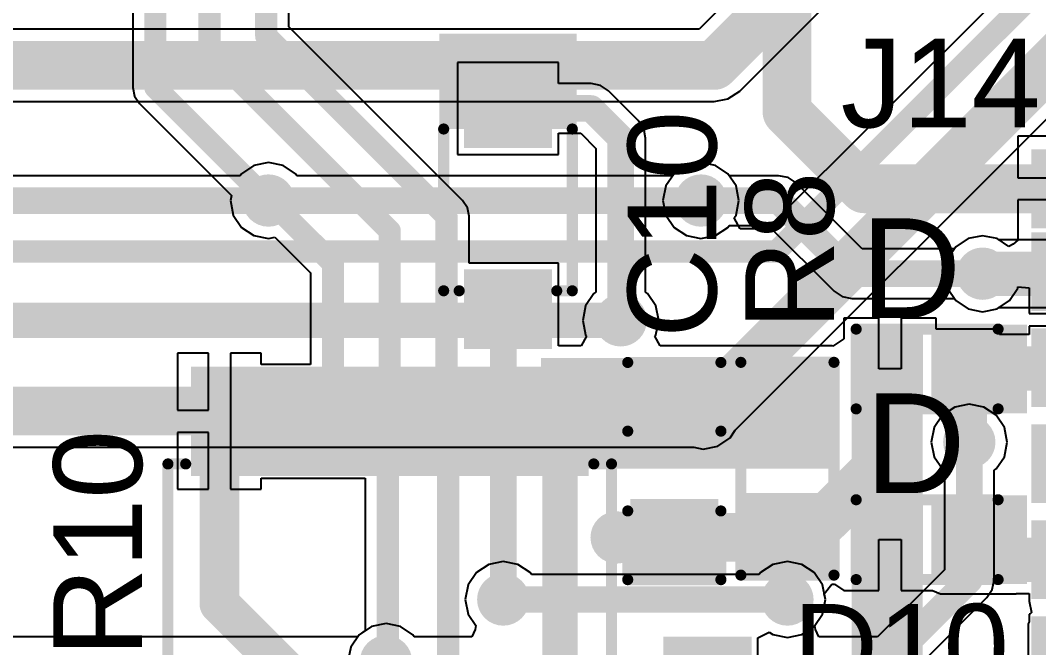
# Model space of a CAD drawing. Header units: millimetres. Extents: x -0.27 to 4.7, y -0.39 to 2.83.
# Drawn here: x 3.5081 to 3.9673, y 0.7133 to 0.9963 of the extents above; entities that cross this region are included whole.
import ezdxf

# ---------------------------------------------------------------- set-up
doc = ezdxf.new("R2010")
doc.units = ezdxf.units.MM
doc.header["$MEASUREMENT"] = 0
for name, color, linetype in [('BottomLayer', 5, 'Continuous'), ('BottomSolder', 6, 'Continuous'), ('TopLayer', 1, 'Continuous'), ('TopOverlay', 2, 'Continuous'), ('TopPaste', 8, 'Continuous'), ('TopSolder', 216, 'Continuous'), ('ViaHoleLayer', 16, 'Continuous')]:
    doc.layers.add(name, color=color, linetype=linetype)
doc.styles.add('Arial', font='', dxfattribs={"height": 0.2})
doc.styles.get('Arial').set_extended_font_data('Arial')

# ---------------------------------------------------------------- blocks, each defined once
blk = doc.blocks.new('14_TSSOP_52')
at = {"layer": 'TopLayer'}
for points in [[(-0.12992, 0.08563), (-0.08858, 0.08563), (-0.08858, 0.06791), (-0.12992, 0.06791)], [(0.08858, 0.08563), (0.12992, 0.08563), (0.12992, 0.06791), (0.08858, 0.06791)], [(-0.12992, 0.06004), (-0.08858, 0.06004), (-0.08858, 0.04232), (-0.12992, 0.04232)], [(0.08858, 0.06004), (0.12992, 0.06004), (0.12992, 0.04232), (0.08858, 0.04232)], [(-0.12992, 0.03445), (-0.08858, 0.03445), (-0.08858, 0.01673), (-0.12992, 0.01673)], [(0.08858, 0.03445), (0.12992, 0.03445), (0.12992, 0.01673), (0.08858, 0.01673)], [(-0.12992, 0.00886), (-0.08858, 0.00886), (-0.08858, -0.00886), (-0.12992, -0.00886)], [(0.08858, 0.00886), (0.12992, 0.00886), (0.12992, -0.00886), (0.08858, -0.00886)], [(-0.12992, -0.01673), (-0.08858, -0.01673), (-0.08858, -0.03445), (-0.12992, -0.03445)], [(0.08858, -0.01673), (0.12992, -0.01673), (0.12992, -0.03445), (0.08858, -0.03445)], [(-0.12992, -0.04232), (-0.08858, -0.04232), (-0.08858, -0.06004), (-0.12992, -0.06004)], [(0.08858, -0.04232), (0.12992, -0.04232), (0.12992, -0.06004), (0.08858, -0.06004)], [(-0.12992, -0.06791), (-0.08858, -0.06791), (-0.08858, -0.08563), (-0.12992, -0.08563)], [(0.08858, -0.06791), (0.12992, -0.06791), (0.12992, -0.08563), (0.08858, -0.08563)]]:
    blk.add_hatch(color=1, dxfattribs=at).paths.add_polyline_path(points)
at = {"layer": 'TopOverlay'}
blk.add_hatch(color=2, dxfattribs=at).paths.add_polyline_path([(-0.08402, 0.068), (-0.07302, 0.068), (-0.07302, 0.086), (-0.08402, 0.086)])
at = {"layer": 'TopPaste'}
for points in [[(-0.12992, 0.08563), (-0.08858, 0.08563), (-0.08858, 0.06791), (-0.12992, 0.06791)], [(0.08858, 0.08563), (0.12992, 0.08563), (0.12992, 0.06791), (0.08858, 0.06791)], [(-0.12992, 0.06004), (-0.08858, 0.06004), (-0.08858, 0.04232), (-0.12992, 0.04232)], [(0.08858, 0.06004), (0.12992, 0.06004), (0.12992, 0.04232), (0.08858, 0.04232)], [(-0.12992, 0.03445), (-0.08858, 0.03445), (-0.08858, 0.01673), (-0.12992, 0.01673)], [(0.08858, 0.03445), (0.12992, 0.03445), (0.12992, 0.01673), (0.08858, 0.01673)], [(-0.12992, 0.00886), (-0.08858, 0.00886), (-0.08858, -0.00886), (-0.12992, -0.00886)], [(0.08858, 0.00886), (0.12992, 0.00886), (0.12992, -0.00886), (0.08858, -0.00886)], [(-0.12992, -0.01673), (-0.08858, -0.01673), (-0.08858, -0.03445), (-0.12992, -0.03445)], [(0.08858, -0.01673), (0.12992, -0.01673), (0.12992, -0.03445), (0.08858, -0.03445)], [(-0.12992, -0.04232), (-0.08858, -0.04232), (-0.08858, -0.06004), (-0.12992, -0.06004)], [(0.08858, -0.04232), (0.12992, -0.04232), (0.12992, -0.06004), (0.08858, -0.06004)], [(-0.12992, -0.06791), (-0.08858, -0.06791), (-0.08858, -0.08563), (-0.12992, -0.08563)], [(0.08858, -0.06791), (0.12992, -0.06791), (0.12992, -0.08563), (0.08858, -0.08563)]]:
    blk.add_hatch(color=8, dxfattribs=at).paths.add_polyline_path(points)
at = {"layer": 'TopSolder'}
for points in [[(-0.13392, 0.08963), (-0.08458, 0.08963), (-0.08458, 0.06391), (-0.13392, 0.06391)], [(0.08458, 0.08963), (0.13392, 0.08963), (0.13392, 0.06391), (0.08458, 0.06391)], [(-0.13392, 0.06404), (-0.08458, 0.06404), (-0.08458, 0.03832), (-0.13392, 0.03832)], [(0.08458, 0.06404), (0.13392, 0.06404), (0.13392, 0.03832), (0.08458, 0.03832)], [(-0.13392, 0.03845), (-0.08458, 0.03845), (-0.08458, 0.01273), (-0.13392, 0.01273)], [(0.08458, 0.03845), (0.13392, 0.03845), (0.13392, 0.01273), (0.08458, 0.01273)], [(-0.13392, 0.01286), (-0.08458, 0.01286), (-0.08458, -0.01286), (-0.13392, -0.01286)], [(0.08458, 0.01286), (0.13392, 0.01286), (0.13392, -0.01286), (0.08458, -0.01286)], [(-0.13392, -0.01273), (-0.08458, -0.01273), (-0.08458, -0.03845), (-0.13392, -0.03845)], [(0.08458, -0.01273), (0.13392, -0.01273), (0.13392, -0.03845), (0.08458, -0.03845)], [(-0.13392, -0.03832), (-0.08458, -0.03832), (-0.08458, -0.06404), (-0.13392, -0.06404)], [(0.08458, -0.03832), (0.13392, -0.03832), (0.13392, -0.06404), (0.08458, -0.06404)], [(-0.13392, -0.06391), (-0.08458, -0.06391), (-0.08458, -0.08963), (-0.13392, -0.08963)], [(0.08458, -0.06391), (0.13392, -0.06391), (0.13392, -0.08963), (0.08458, -0.08963)]]:
    blk.add_hatch(color=216, dxfattribs=at).paths.add_polyline_path(points)
at = {"layer": 'TopOverlay'}
for points, const_width in [([(-0.09, 0.1), (-0.09, 0.092)], 0.005), ([(-0.09, 0.1), (0.09, 0.1)], 0.005), ([(0.09, 0.1), (0.09, 0.092)], 0.005), ([(-0.141, 0.082), (-0.141, 0.072)], 0.00787), ([(-0.141, 0.082), (-0.136, 0.077)], 0.00787), ([(-0.136, 0.077), (-0.141, 0.072)], 0.00787), ([(-0.09, -0.092), (-0.09, -0.1)], 0.005), ([(0.09, -0.092), (0.09, -0.1)], 0.005), ([(-0.09, -0.1), (0.09, -0.1)], 0.005)]:
    blk.add_lwpolyline(points, dxfattribs=dict(at, const_width=const_width))
for points, const_width in [([(-0.09125, 0.1, 1), (-0.08875, 0.1, 1)], 0.0025), ([(-0.09125, 0.1, 1), (-0.08875, 0.1, 1)], 0.0025), ([(0.08875, 0.1, 1), (0.09125, 0.1, 1)], 0.0025), ([(0.08875, 0.1, 1), (0.09125, 0.1, 1)], 0.0025), ([(-0.09125, 0.092, 1), (-0.08875, 0.092, 1)], 0.0025), ([(0.08875, 0.092, 1), (0.09125, 0.092, 1)], 0.0025), ([(-0.14297, 0.082, 1), (-0.13903, 0.082, 1)], 0.00394), ([(-0.14297, 0.082, 1), (-0.13903, 0.082, 1)], 0.00394), ([(-0.13797, 0.077, 1), (-0.13403, 0.077, 1)], 0.00394), ([(-0.13797, 0.077, 1), (-0.13403, 0.077, 1)], 0.00394), ([(-0.14297, 0.072, 1), (-0.13903, 0.072, 1)], 0.00394), ([(-0.14297, 0.072, 1), (-0.13903, 0.072, 1)], 0.00394), ([(-0.09125, -0.092, 1), (-0.08875, -0.092, 1)], 0.0025), ([(0.08875, -0.092, 1), (0.09125, -0.092, 1)], 0.0025), ([(-0.09125, -0.1, 1), (-0.08875, -0.1, 1)], 0.0025), ([(-0.09125, -0.1, 1), (-0.08875, -0.1, 1)], 0.0025), ([(0.08875, -0.1, 1), (0.09125, -0.1, 1)], 0.0025), ([(0.08875, -0.1, 1), (0.09125, -0.1, 1)], 0.0025)]:
    blk.add_lwpolyline(points, format="xyb", close=True, dxfattribs=dict(at, const_width=const_width))
blk = doc.blocks.new('R___0603_94')
at = {"layer": 'TopLayer'}
for points in [[(-0.015, 0.0175), (-0.015, -0.0175), (-0.045, -0.0175), (-0.045, 0.0175)], [(0.045, 0.0175), (0.045, -0.0175), (0.015, -0.0175), (0.015, 0.0175)]]:
    blk.add_hatch(color=1, dxfattribs=at).paths.add_polyline_path(points)
at = {"layer": 'TopPaste'}
for points in [[(-0.015, 0.0175), (-0.015, -0.0175), (-0.045, -0.0175), (-0.045, 0.0175)], [(0.045, 0.0175), (0.045, -0.0175), (0.015, -0.0175), (0.015, 0.0175)]]:
    blk.add_hatch(color=8, dxfattribs=at).paths.add_polyline_path(points)
at = {"layer": 'TopSolder'}
for points in [[(-0.011, 0.0215), (-0.011, -0.0215), (-0.049, -0.0215), (-0.049, 0.0215)], [(0.049, 0.0215), (0.049, -0.0215), (0.011, -0.0215), (0.011, 0.0215)]]:
    blk.add_hatch(color=216, dxfattribs=at).paths.add_polyline_path(points)
at = {"layer": 'TopOverlay', "const_width": 0.005}
for points in [[(-0.048, 0.021), (0.048, 0.021)], [(-0.048, 0.021), (-0.048, -0.021)], [(0.048, 0.021), (0.048, -0.021)], [(-0.048, -0.021), (0.048, -0.021)]]:
    blk.add_lwpolyline(points, dxfattribs=at)
at = {"layer": 'TopOverlay', "const_width": 0.0025}
for points in [[(-0.04925, 0.021, 1), (-0.04675, 0.021, 1)], [(-0.04925, 0.021, 1), (-0.04675, 0.021, 1)], [(0.04675, 0.021, 1), (0.04925, 0.021, 1)], [(0.04675, 0.021, 1), (0.04925, 0.021, 1)], [(-0.04925, -0.021, 1), (-0.04675, -0.021, 1)], [(-0.04925, -0.021, 1), (-0.04675, -0.021, 1)], [(0.04675, -0.021, 1), (0.04925, -0.021, 1)], [(0.04675, -0.021, 1), (0.04925, -0.021, 1)]]:
    blk.add_lwpolyline(points, format="xyb", close=True, dxfattribs=at)
blk = doc.blocks.new('DM3BT_DSF_PEJS_119')
at = {"layer": 'TopSolder'}
for points in [[(-0.00006, 0.26175), (-0.00006, 0.32487), (0.0355, 0.32487), (0.0355, 0.26175)], [(0.04324, 0.26175), (0.04324, 0.32487), (0.0788, 0.32487), (0.0788, 0.26175)], [(0.08655, 0.26175), (0.08655, 0.32487), (0.12211, 0.32487), (0.12211, 0.26175)], [(0.12986, 0.26175), (0.12986, 0.32487), (0.16542, 0.32487), (0.16542, 0.26175)], [(0.17317, 0.26175), (0.17317, 0.32487), (0.20872, 0.32487), (0.20872, 0.26175)], [(0.21057, 0.26962), (0.21057, 0.32487), (0.24613, 0.32487), (0.24613, 0.26962)]]:
    blk.add_hatch(color=216, dxfattribs=at).paths.add_polyline_path(points)
blk = doc.blocks.new('DFN1006_2L__139')
at = {"layer": 'TopLayer'}
for points in [[(-0.02756, 0.01299), (-0.00591, 0.01299), (-0.00591, -0.01299), (-0.02756, -0.01299)], [(0.00591, 0.01299), (0.02756, 0.01299), (0.02756, -0.01299), (0.00591, -0.01299)]]:
    blk.add_hatch(color=1, dxfattribs=at).paths.add_polyline_path(points)
at = {"layer": 'TopOverlay'}
blk.add_hatch(color=2, dxfattribs=at).paths.add_polyline_path([(-0.045, -0.02), (-0.032, -0.02), (-0.032, 0.02), (-0.045, 0.02)])
at = {"layer": 'TopPaste'}
for points in [[(-0.02756, 0.01299), (-0.00591, 0.01299), (-0.00591, -0.01299), (-0.02756, -0.01299)], [(0.00591, 0.01299), (0.02756, 0.01299), (0.02756, -0.01299), (0.00591, -0.01299)]]:
    blk.add_hatch(color=8, dxfattribs=at).paths.add_polyline_path(points)
at = {"layer": 'TopSolder'}
for points in [[(-0.03156, 0.01699), (-0.00191, 0.01699), (-0.00191, -0.01699), (-0.03156, -0.01699)], [(0.00191, 0.01699), (0.03156, 0.01699), (0.03156, -0.01699), (0.00191, -0.01699)]]:
    blk.add_hatch(color=216, dxfattribs=at).paths.add_polyline_path(points)
at = {"layer": 'TopOverlay', "const_width": 0.005}
for points in [[(0.032, 0.018), (-0.032, 0.018)], [(-0.032, 0.018), (-0.032, -0.018)], [(0.032, 0.018), (0.032, -0.018)], [(0.032, -0.018), (-0.032, -0.018)]]:
    blk.add_lwpolyline(points, dxfattribs=at)
at = {"layer": 'TopOverlay', "const_width": 0.0025}
for points in [[(-0.03325, 0.018, 1), (-0.03075, 0.018, 1)], [(-0.03325, 0.018, 1), (-0.03075, 0.018, 1)], [(0.03075, 0.018, 1), (0.03325, 0.018, 1)], [(0.03075, 0.018, 1), (0.03325, 0.018, 1)], [(-0.03325, -0.018, 1), (-0.03075, -0.018, 1)], [(-0.03325, -0.018, 1), (-0.03075, -0.018, 1)], [(0.03075, -0.018, 1), (0.03325, -0.018, 1)], [(0.03075, -0.018, 1), (0.03325, -0.018, 1)]]:
    blk.add_lwpolyline(points, format="xyb", close=True, dxfattribs=at)
blk = doc.blocks.new('DFN1006_2L__140')
at = {"layer": 'TopLayer'}
for points in [[(-0.02756, 0.01299), (-0.00591, 0.01299), (-0.00591, -0.01299), (-0.02756, -0.01299)], [(0.00591, 0.01299), (0.02756, 0.01299), (0.02756, -0.01299), (0.00591, -0.01299)]]:
    blk.add_hatch(color=1, dxfattribs=at).paths.add_polyline_path(points)
at = {"layer": 'TopOverlay'}
blk.add_hatch(color=2, dxfattribs=at).paths.add_polyline_path([(-0.045, -0.02), (-0.032, -0.02), (-0.032, 0.02), (-0.045, 0.02)])
at = {"layer": 'TopPaste'}
for points in [[(-0.02756, 0.01299), (-0.00591, 0.01299), (-0.00591, -0.01299), (-0.02756, -0.01299)], [(0.00591, 0.01299), (0.02756, 0.01299), (0.02756, -0.01299), (0.00591, -0.01299)]]:
    blk.add_hatch(color=8, dxfattribs=at).paths.add_polyline_path(points)
at = {"layer": 'TopSolder'}
for points in [[(-0.03156, 0.01699), (-0.00191, 0.01699), (-0.00191, -0.01699), (-0.03156, -0.01699)], [(0.00191, 0.01699), (0.03156, 0.01699), (0.03156, -0.01699), (0.00191, -0.01699)]]:
    blk.add_hatch(color=216, dxfattribs=at).paths.add_polyline_path(points)
at = {"layer": 'TopOverlay', "const_width": 0.005}
for points in [[(0.032, 0.018), (-0.032, 0.018)], [(-0.032, 0.018), (-0.032, -0.018)], [(0.032, 0.018), (0.032, -0.018)], [(0.032, -0.018), (-0.032, -0.018)]]:
    blk.add_lwpolyline(points, dxfattribs=at)
at = {"layer": 'TopOverlay', "const_width": 0.0025}
for points in [[(-0.03325, 0.018, 1), (-0.03075, 0.018, 1)], [(-0.03325, 0.018, 1), (-0.03075, 0.018, 1)], [(0.03075, 0.018, 1), (0.03325, 0.018, 1)], [(0.03075, 0.018, 1), (0.03325, 0.018, 1)], [(-0.03325, -0.018, 1), (-0.03075, -0.018, 1)], [(-0.03325, -0.018, 1), (-0.03075, -0.018, 1)], [(0.03075, -0.018, 1), (0.03325, -0.018, 1)], [(0.03075, -0.018, 1), (0.03325, -0.018, 1)]]:
    blk.add_lwpolyline(points, format="xyb", close=True, dxfattribs=at)
blk = doc.blocks.new('SOD_323_157')
at = {"layer": 'TopLayer'}
for points in [[(-0.02953, -0.01772), (-0.06102, -0.01772), (-0.06102, 0.01772), (-0.02953, 0.01772)], [(0.06102, -0.01772), (0.02953, -0.01772), (0.02953, 0.01772), (0.06102, 0.01772)]]:
    blk.add_hatch(color=1, dxfattribs=at).paths.add_polyline_path(points)
at = {"layer": 'TopOverlay'}
for points in [[(-0.079, 0.019), (-0.036, 0.019), (-0.036, 0.031), (-0.079, 0.031)], [(-0.079, -0.02), (-0.062, -0.02), (-0.062, 0.02), (-0.079, 0.02)], [(-0.079, -0.031), (-0.036, -0.031), (-0.036, -0.019), (-0.079, -0.019)]]:
    blk.add_hatch(color=2, dxfattribs=at).paths.add_polyline_path(points)
at = {"layer": 'TopPaste'}
for points in [[(-0.02953, -0.01772), (-0.06102, -0.01772), (-0.06102, 0.01772), (-0.02953, 0.01772)], [(0.06102, -0.01772), (0.02953, -0.01772), (0.02953, 0.01772), (0.06102, 0.01772)]]:
    blk.add_hatch(color=8, dxfattribs=at).paths.add_polyline_path(points)
at = {"layer": 'TopSolder'}
for points in [[(-0.02736, -0.01988), (-0.06319, -0.01988), (-0.06319, 0.01988), (-0.02736, 0.01988)], [(0.06319, -0.01988), (0.02736, -0.01988), (0.02736, 0.01988), (0.06319, 0.01988)]]:
    blk.add_hatch(color=216, dxfattribs=at).paths.add_polyline_path(points)
at = {"layer": 'TopOverlay', "const_width": 0.005}
for points in [[(-0.036, 0.029), (0.037, 0.029)], [(0.037, 0.029), (0.037, 0.022)], [(0.037, -0.022), (0.037, -0.029)], [(-0.036, -0.029), (0.037, -0.029)]]:
    blk.add_lwpolyline(points, dxfattribs=at)
at = {"layer": 'TopOverlay', "const_width": 0.0025}
for points in [[(-0.03725, 0.029, 1), (-0.03475, 0.029, 1)], [(0.03575, 0.029, 1), (0.03825, 0.029, 1)], [(0.03575, 0.029, 1), (0.03825, 0.029, 1)], [(0.03575, 0.022, 1), (0.03825, 0.022, 1)], [(0.03575, -0.022, 1), (0.03825, -0.022, 1)], [(-0.03725, -0.029, 1), (-0.03475, -0.029, 1)], [(0.03575, -0.029, 1), (0.03825, -0.029, 1)], [(0.03575, -0.029, 1), (0.03825, -0.029, 1)]]:
    blk.add_lwpolyline(points, format="xyb", close=True, dxfattribs=at)
blk = doc.blocks.new('SOD_323_159')
at = {"layer": 'TopLayer'}
for points in [[(-0.02953, -0.01772), (-0.06102, -0.01772), (-0.06102, 0.01772), (-0.02953, 0.01772)], [(0.06102, -0.01772), (0.02953, -0.01772), (0.02953, 0.01772), (0.06102, 0.01772)]]:
    blk.add_hatch(color=1, dxfattribs=at).paths.add_polyline_path(points)
at = {"layer": 'TopOverlay'}
for points in [[(-0.079, 0.019), (-0.036, 0.019), (-0.036, 0.031), (-0.079, 0.031)], [(-0.079, -0.02), (-0.062, -0.02), (-0.062, 0.02), (-0.079, 0.02)], [(-0.079, -0.031), (-0.036, -0.031), (-0.036, -0.019), (-0.079, -0.019)]]:
    blk.add_hatch(color=2, dxfattribs=at).paths.add_polyline_path(points)
at = {"layer": 'TopPaste'}
for points in [[(-0.02953, -0.01772), (-0.06102, -0.01772), (-0.06102, 0.01772), (-0.02953, 0.01772)], [(0.06102, -0.01772), (0.02953, -0.01772), (0.02953, 0.01772), (0.06102, 0.01772)]]:
    blk.add_hatch(color=8, dxfattribs=at).paths.add_polyline_path(points)
at = {"layer": 'TopSolder'}
for points in [[(-0.02736, -0.01988), (-0.06319, -0.01988), (-0.06319, 0.01988), (-0.02736, 0.01988)], [(0.06319, -0.01988), (0.02736, -0.01988), (0.02736, 0.01988), (0.06319, 0.01988)]]:
    blk.add_hatch(color=216, dxfattribs=at).paths.add_polyline_path(points)
at = {"layer": 'TopOverlay', "const_width": 0.005}
for points in [[(0.037, 0.029), (-0.036, 0.029)], [(0.037, 0.022), (0.037, 0.029)], [(0.037, -0.029), (0.037, -0.022)], [(0.037, -0.029), (-0.036, -0.029)]]:
    blk.add_lwpolyline(points, dxfattribs=at)
at = {"layer": 'TopOverlay', "const_width": 0.0025}
for points in [[(-0.03725, 0.029, 1), (-0.03475, 0.029, 1)], [(0.03575, 0.029, 1), (0.03825, 0.029, 1)], [(0.03575, 0.029, 1), (0.03825, 0.029, 1)], [(0.03575, 0.022, 1), (0.03825, 0.022, 1)], [(0.03575, -0.022, 1), (0.03825, -0.022, 1)], [(-0.03725, -0.029, 1), (-0.03475, -0.029, 1)], [(0.03575, -0.029, 1), (0.03825, -0.029, 1)], [(0.03575, -0.029, 1), (0.03825, -0.029, 1)]]:
    blk.add_lwpolyline(points, format="xyb", close=True, dxfattribs=at)
blk = doc.blocks.new('C___0603_207')
at = {"layer": 'TopLayer'}
for points in [[(-0.015, 0.0175), (-0.015, -0.0175), (-0.045, -0.0175), (-0.045, 0.0175)], [(0.045, 0.0175), (0.045, -0.0175), (0.015, -0.0175), (0.015, 0.0175)]]:
    blk.add_hatch(color=1, dxfattribs=at).paths.add_polyline_path(points)
at = {"layer": 'TopPaste'}
for points in [[(-0.015, 0.0175), (-0.015, -0.0175), (-0.045, -0.0175), (-0.045, 0.0175)], [(0.045, 0.0175), (0.045, -0.0175), (0.015, -0.0175), (0.015, 0.0175)]]:
    blk.add_hatch(color=8, dxfattribs=at).paths.add_polyline_path(points)
at = {"layer": 'TopSolder'}
for points in [[(-0.01264, 0.01986), (-0.01264, -0.01986), (-0.04736, -0.01986), (-0.04736, 0.01986)], [(0.04736, 0.01986), (0.04736, -0.01986), (0.01264, -0.01986), (0.01264, 0.01986)]]:
    blk.add_hatch(color=216, dxfattribs=at).paths.add_polyline_path(points)
at = {"layer": 'TopOverlay', "const_width": 0.005}
for points in [[(-0.049, 0.021), (-0.018, 0.021)], [(-0.049, 0.021), (-0.049, -0.021)], [(0.018, 0.021), (0.049, 0.021)], [(0.049, 0.021), (0.049, -0.021)], [(-0.049, -0.021), (-0.018, -0.021)], [(0.018, -0.021), (0.049, -0.021)]]:
    blk.add_lwpolyline(points, dxfattribs=at)
at = {"layer": 'TopOverlay', "const_width": 0.0025}
for points in [[(-0.05025, 0.021, 1), (-0.04775, 0.021, 1)], [(-0.05025, 0.021, 1), (-0.04775, 0.021, 1)], [(-0.01925, 0.021, 1), (-0.01675, 0.021, 1)], [(0.01675, 0.021, 1), (0.01925, 0.021, 1)], [(0.04775, 0.021, 1), (0.05025, 0.021, 1)], [(0.04775, 0.021, 1), (0.05025, 0.021, 1)], [(-0.05025, -0.021, 1), (-0.04775, -0.021, 1)], [(-0.05025, -0.021, 1), (-0.04775, -0.021, 1)], [(-0.01925, -0.021, 1), (-0.01675, -0.021, 1)], [(0.01675, -0.021, 1), (0.01925, -0.021, 1)], [(0.04775, -0.021, 1), (0.05025, -0.021, 1)], [(0.04775, -0.021, 1), (0.05025, -0.021, 1)]]:
    blk.add_lwpolyline(points, format="xyb", close=True, dxfattribs=at)

msp = doc.modelspace()

# ---------------------------------------------------------------- hatches: boundary and pattern name
at = {"layer": 'BottomLayer'}
h = msp.add_hatch(color=5, dxfattribs=at)
edge = h.paths.add_edge_path()
edge.add_arc((3.62, 0.915), 0.01181, 0, 360)
h = msp.add_hatch(color=5, dxfattribs=at)
edge = h.paths.add_edge_path()
edge.add_arc((3.815, 0.915), 0.01181, 0, 360)
h = msp.add_hatch(color=5, dxfattribs=at)
edge = h.paths.add_edge_path()
edge.add_arc((3.942, 0.882), 0.01181, 0, 360)
h = msp.add_hatch(color=5, dxfattribs=at)
edge = h.paths.add_edge_path()
edge.add_arc((3.77882, 0.86095), 0.01181, 0, 360)
h = msp.add_hatch(color=5, dxfattribs=at)
edge = h.paths.add_edge_path()
edge.add_arc((3.816, 0.82), 0.01181, 0, 360)
h = msp.add_hatch(color=5, dxfattribs=at)
edge = h.paths.add_edge_path()
edge.add_arc((3.936, 0.806), 0.01181, 0, 360)
h = msp.add_hatch(color=5, dxfattribs=at)
edge = h.paths.add_edge_path()
edge.add_arc((3.898, 0.798), 0.01181, 0, 360)
h = msp.add_hatch(color=5, dxfattribs=at)
edge = h.paths.add_edge_path()
edge.add_arc((3.777, 0.763), 0.01181, 0, 360)
h = msp.add_hatch(color=5, dxfattribs=at)
edge = h.paths.add_edge_path()
edge.add_arc((3.72587, 0.735), 0.01181, 0, 360)
h = msp.add_hatch(color=5, dxfattribs=at)
edge = h.paths.add_edge_path()
edge.add_arc((3.854, 0.735), 0.01181, 0, 360)
h = msp.add_hatch(color=5, dxfattribs=at)
edge = h.paths.add_edge_path()
edge.add_arc((3.673, 0.707), 0.01181, 0, 360)
at = {"layer": 'BottomSolder'}
h = msp.add_hatch(color=6, dxfattribs=at)
edge = h.paths.add_edge_path()
edge.add_arc((3.62, 0.915), 0.00591, 0, 360)
h = msp.add_hatch(color=6, dxfattribs=at)
edge = h.paths.add_edge_path()
edge.add_arc((3.815, 0.915), 0.00591, 0, 360)
h = msp.add_hatch(color=6, dxfattribs=at)
edge = h.paths.add_edge_path()
edge.add_arc((3.942, 0.882), 0.00591, 0, 360)
h = msp.add_hatch(color=6, dxfattribs=at)
edge = h.paths.add_edge_path()
edge.add_arc((3.77882, 0.86095), 0.00591, 0, 360)
h = msp.add_hatch(color=6, dxfattribs=at)
edge = h.paths.add_edge_path()
edge.add_arc((3.816, 0.82), 0.00591, 0, 360)
h = msp.add_hatch(color=6, dxfattribs=at)
edge = h.paths.add_edge_path()
edge.add_arc((3.936, 0.806), 0.00591, 0, 360)
h = msp.add_hatch(color=6, dxfattribs=at)
edge = h.paths.add_edge_path()
edge.add_arc((3.898, 0.798), 0.00591, 0, 360)
h = msp.add_hatch(color=6, dxfattribs=at)
edge = h.paths.add_edge_path()
edge.add_arc((3.777, 0.763), 0.00591, 0, 360)
h = msp.add_hatch(color=6, dxfattribs=at)
edge = h.paths.add_edge_path()
edge.add_arc((3.72587, 0.735), 0.00591, 0, 360)
h = msp.add_hatch(color=6, dxfattribs=at)
edge = h.paths.add_edge_path()
edge.add_arc((3.854, 0.735), 0.00591, 0, 360)
at = {"layer": 'TopLayer'}
h = msp.add_hatch(color=1, dxfattribs=at)
edge = h.paths.add_edge_path()
edge.add_arc((3.62, 0.915), 0.01181, 0, 360)
h = msp.add_hatch(color=1, dxfattribs=at)
edge = h.paths.add_edge_path()
edge.add_arc((3.815, 0.915), 0.01181, 0, 360)
h = msp.add_hatch(color=1, dxfattribs=at)
edge = h.paths.add_edge_path()
edge.add_arc((3.942, 0.882), 0.01181, 0, 360)
h = msp.add_hatch(color=1, dxfattribs=at)
edge = h.paths.add_edge_path()
edge.add_arc((3.77882, 0.86095), 0.01181, 0, 360)
for points in [[(3.883, 0.603), (3.915, 0.603), (3.915, 0.857), (3.883, 0.857)], [(3.74282, 0.794), (3.874, 0.794), (3.874, 0.844), (3.74282, 0.844)], [(3.923, 0.74296), (3.957, 0.74296), (3.957, 0.77696), (3.923, 0.77696)]]:
    msp.add_hatch(color=1, dxfattribs=at).paths.add_polyline_path(points)
h = msp.add_hatch(color=1, dxfattribs=at)
edge = h.paths.add_edge_path()
edge.add_arc((3.816, 0.82), 0.01181, 0, 360)
h = msp.add_hatch(color=1, dxfattribs=at)
edge = h.paths.add_edge_path()
edge.add_arc((3.936, 0.806), 0.01181, 0, 360)
h = msp.add_hatch(color=1, dxfattribs=at)
edge = h.paths.add_edge_path()
edge.add_arc((3.898, 0.798), 0.01181, 0, 360)
h = msp.add_hatch(color=1, dxfattribs=at)
edge = h.paths.add_edge_path()
edge.add_arc((3.777, 0.763), 0.01181, 0, 360)
h = msp.add_hatch(color=1, dxfattribs=at)
edge = h.paths.add_edge_path()
edge.add_arc((3.72587, 0.735), 0.01181, 0, 360)
h = msp.add_hatch(color=1, dxfattribs=at)
edge = h.paths.add_edge_path()
edge.add_arc((3.854, 0.735), 0.01181, 0, 360)
h = msp.add_hatch(color=1, dxfattribs=at)
edge = h.paths.add_edge_path()
edge.add_arc((3.673, 0.707), 0.01181, 0, 360)
at = {"layer": 'TopSolder'}
h = msp.add_hatch(color=216, dxfattribs=at)
edge = h.paths.add_edge_path()
edge.add_arc((3.62, 0.915), 0.00591, 0, 360)
h = msp.add_hatch(color=216, dxfattribs=at)
edge = h.paths.add_edge_path()
edge.add_arc((3.815, 0.915), 0.00591, 0, 360)
h = msp.add_hatch(color=216, dxfattribs=at)
edge = h.paths.add_edge_path()
edge.add_arc((3.942, 0.882), 0.00591, 0, 360)
h = msp.add_hatch(color=216, dxfattribs=at)
edge = h.paths.add_edge_path()
edge.add_arc((3.77882, 0.86095), 0.00591, 0, 360)
h = msp.add_hatch(color=216, dxfattribs=at)
edge = h.paths.add_edge_path()
edge.add_arc((3.816, 0.82), 0.00591, 0, 360)
h = msp.add_hatch(color=216, dxfattribs=at)
edge = h.paths.add_edge_path()
edge.add_arc((3.936, 0.806), 0.00591, 0, 360)
h = msp.add_hatch(color=216, dxfattribs=at)
edge = h.paths.add_edge_path()
edge.add_arc((3.898, 0.798), 0.00591, 0, 360)
h = msp.add_hatch(color=216, dxfattribs=at)
edge = h.paths.add_edge_path()
edge.add_arc((3.777, 0.763), 0.00591, 0, 360)
h = msp.add_hatch(color=216, dxfattribs=at)
edge = h.paths.add_edge_path()
edge.add_arc((3.72587, 0.735), 0.00591, 0, 360)
h = msp.add_hatch(color=216, dxfattribs=at)
edge = h.paths.add_edge_path()
edge.add_arc((3.854, 0.735), 0.00591, 0, 360)
at = {"layer": 'ViaHoleLayer'}
h = msp.add_hatch(color=16, dxfattribs=at)
edge = h.paths.add_edge_path()
edge.add_arc((3.62, 0.915), 0.00591, 0, 360)
h = msp.add_hatch(color=16, dxfattribs=at)
edge = h.paths.add_edge_path()
edge.add_arc((3.815, 0.915), 0.00591, 0, 360)
h = msp.add_hatch(color=16, dxfattribs=at)
edge = h.paths.add_edge_path()
edge.add_arc((3.942, 0.882), 0.00591, 0, 360)
h = msp.add_hatch(color=16, dxfattribs=at)
edge = h.paths.add_edge_path()
edge.add_arc((3.77882, 0.86095), 0.00591, 0, 360)
h = msp.add_hatch(color=16, dxfattribs=at)
edge = h.paths.add_edge_path()
edge.add_arc((3.816, 0.82), 0.00591, 0, 360)
h = msp.add_hatch(color=16, dxfattribs=at)
edge = h.paths.add_edge_path()
edge.add_arc((3.936, 0.806), 0.00591, 0, 360)
h = msp.add_hatch(color=16, dxfattribs=at)
edge = h.paths.add_edge_path()
edge.add_arc((3.898, 0.798), 0.00591, 0, 360)
h = msp.add_hatch(color=16, dxfattribs=at)
edge = h.paths.add_edge_path()
edge.add_arc((3.777, 0.763), 0.00591, 0, 360)
h = msp.add_hatch(color=16, dxfattribs=at)
edge = h.paths.add_edge_path()
edge.add_arc((3.72587, 0.735), 0.00591, 0, 360)
h = msp.add_hatch(color=16, dxfattribs=at)
edge = h.paths.add_edge_path()
edge.add_arc((3.854, 0.735), 0.00591, 0, 360)

# ---------------------------------------------------------------- linework, layer by layer
at = {"layer": 'BottomLayer'}
for p, q in [((4.26026, 1.31768), (3.84478, 0.9022)), ((3.87753, 1.0556), (3.81419, 0.99226)), ((3.83248, 0.96441), (3.9006, 1.03253)), ((3.81419, 0.99226), (3.48781, 0.99226)), ((3.83047, 0.8114), (4.01271, 0.99364)), ((3.82719, 0.96088), (3.83248, 0.96441)), ((3.48105, 0.95964), (3.82095, 0.95964)), ((3.82095, 0.95964), (3.82719, 0.96088)), ((3.62, 0.93214), (3.61344, 0.93084)), ((3.62656, 0.93084), (3.62, 0.93214)), ((3.815, 0.93214), (3.80844, 0.93084)), ((3.82156, 0.93084), (3.815, 0.93214)), ((3.61344, 0.93084), (3.60788, 0.92712)), ((3.63212, 0.92712), (3.62656, 0.93084)), ((3.80844, 0.93084), (3.80288, 0.92712)), ((3.82712, 0.92712), (3.82156, 0.93084)), ((3.60728, 0.92622), (3.423, 0.92622)), ((3.60788, 0.92712), (3.60728, 0.92622)), ((3.63272, 0.92622), (3.63212, 0.92712)), ((3.80228, 0.92622), (3.63272, 0.92622)), ((3.80288, 0.92712), (3.80228, 0.92622)), ((3.83084, 0.92156), (3.82712, 0.92712)), ((3.83214, 0.915), (3.83084, 0.92156)), ((3.83084, 0.90844), (3.83214, 0.915)), ((3.83, 0.9072), (3.83084, 0.90844)), ((3.83268, 0.9022), (3.83, 0.9072)), ((3.84478, 0.9022), (3.83268, 0.9022)), ((3.93544, 0.89784), (3.92988, 0.89412)), ((3.942, 0.89914), (3.93544, 0.89784)), ((3.94856, 0.89784), (3.942, 0.89914)), ((3.94937, 0.89729), (3.94856, 0.89784)), ((4.043, 0.89729), (3.94937, 0.89729)), ((3.92988, 0.89412), (3.92616, 0.88856)), ((3.92616, 0.88856), (3.92486, 0.882)), ((3.92486, 0.882), (3.92616, 0.87544)), ((3.92616, 0.87544), (3.92988, 0.86988)), ((3.92988, 0.86988), (3.93544, 0.86616)), ((3.93544, 0.86616), (3.942, 0.86486)), ((3.942, 0.86486), (3.94856, 0.86616)), ((3.94856, 0.86616), (3.94937, 0.86671)), ((3.94937, 0.86671), (4.03667, 0.86671)), ((3.936, 0.82314), (3.92944, 0.82184)), ((3.94256, 0.82184), (3.936, 0.82314)), ((3.92388, 0.81812), (3.92016, 0.81256)), ((3.92944, 0.82184), (3.92388, 0.81812)), ((3.94812, 0.81812), (3.94256, 0.82184)), ((3.95184, 0.81256), (3.94812, 0.81812)), ((3.82812, 0.80788), (3.83047, 0.8114)), ((3.92016, 0.81256), (3.91886, 0.806)), ((3.95314, 0.806), (3.95184, 0.81256)), ((3.44216, 0.80369), (3.81184, 0.80369)), ((3.81184, 0.80369), (3.816, 0.80286)), ((3.816, 0.80286), (3.82256, 0.80416)), ((3.82256, 0.80416), (3.82812, 0.80788)), ((3.91886, 0.806), (3.92016, 0.79944)), ((3.95184, 0.79944), (3.95314, 0.806)), ((3.92016, 0.79944), (3.92388, 0.79388)), ((3.94812, 0.79388), (3.95184, 0.79944)), ((3.92388, 0.79388), (3.92478, 0.79328)), ((3.92478, 0.79328), (3.92478, 0.74842)), ((3.94722, 0.79328), (3.94812, 0.79388)), ((3.94722, 0.74377), (3.94722, 0.79328)), ((3.71931, 0.75084), (3.71375, 0.74712)), ((3.72587, 0.75214), (3.71931, 0.75084)), ((3.73242, 0.75084), (3.72587, 0.75214)), ((3.73799, 0.74712), (3.73242, 0.75084)), ((3.84744, 0.75084), (3.84188, 0.74712)), ((3.854, 0.75214), (3.84744, 0.75084)), ((3.86056, 0.75084), (3.854, 0.75214)), ((3.86612, 0.74712), (3.86056, 0.75084)), ((3.92478, 0.74842), (3.89458, 0.71822)), ((3.71375, 0.74712), (3.71003, 0.74156)), ((3.73859, 0.74622), (3.73799, 0.74712)), ((3.84128, 0.74622), (3.73859, 0.74622)), ((3.84188, 0.74712), (3.84128, 0.74622)), ((3.86984, 0.74156), (3.86612, 0.74712)), ((3.71003, 0.74156), (3.70872, 0.735)), ((3.87114, 0.735), (3.86984, 0.74156)), ((3.94393, 0.73584), (3.94636, 0.73948)), ((3.94636, 0.73948), (3.94722, 0.74377)), ((3.94722, 0.74377), (3.94722, 0.74377)), ((3.70872, 0.735), (3.71003, 0.72844)), ((3.86984, 0.72844), (3.87114, 0.735)), ((3.90716, 0.69907), (3.94393, 0.73584)), ((3.94393, 0.73584), (3.94393, 0.73584)), ((3.71003, 0.72844), (3.71352, 0.72322)), ((3.86634, 0.72322), (3.86984, 0.72844)), ((3.66644, 0.72284), (3.66088, 0.71912)), ((3.673, 0.72414), (3.66644, 0.72284)), ((3.67956, 0.72284), (3.673, 0.72414)), ((3.68512, 0.71912), (3.67956, 0.72284)), ((3.71313, 0.72146), (3.71173, 0.71822)), ((3.71352, 0.72322), (3.71313, 0.72146)), ((3.86673, 0.72146), (3.86634, 0.72322)), ((3.86814, 0.71822), (3.86673, 0.72146)), ((3.66028, 0.71822), (3.499, 0.71822)), ((3.66088, 0.71912), (3.66028, 0.71822)), ((3.68572, 0.71822), (3.68512, 0.71912)), ((3.71173, 0.71822), (3.68572, 0.71822)), ((3.89458, 0.71822), (3.86814, 0.71822))]:
    msp.add_line(p, q, dxfattribs=at)
for points, const_width in [([(3.849, 0.892), (4.58382, 1.62682)], 0.01), ([(3.82095, 0.97595), (3.892, 1.047)], 0.022), ([(3.816, 0.82), (4.00595, 1.00995)], 0.022), ([(3.48105, 0.97595), (3.82095, 0.97595)], 0.022), ([(3.423, 0.915), (3.62, 0.915)], 0.012), ([(3.62, 0.915), (3.815, 0.915)], 0.012), ([(3.436, 0.892), (3.849, 0.892)], 0.01), ([(3.942, 0.882), (4.043, 0.882)], 0.02), ([(3.43595, 0.86095), (3.77882, 0.86095)], 0.016), ([(3.438, 0.82), (3.81556, 0.82)], 0.022), ([(3.863, 0.763), (3.898, 0.798)], 0.022), ([(3.936, 0.74377), (3.936, 0.806)], 0.012), ([(3.777, 0.763), (3.863, 0.763)], 0.022), ([(3.89923, 0.707), (3.936, 0.74377)], 0.012), ([(3.72587, 0.735), (3.854, 0.735)], 0.012)]:
    msp.add_lwpolyline(points, dxfattribs=dict(at, const_width=const_width))
for points, const_width in [([(3.81545, 0.97595, 1), (3.82645, 0.97595, 1)], 0.011), ([(3.81545, 0.97595, 1), (3.82645, 0.97595, 1)], 0.011), ([(3.617, 0.915, 1), (3.623, 0.915, 1)], 0.006), ([(3.617, 0.915, 1), (3.623, 0.915, 1)], 0.006), ([(3.812, 0.915, 1), (3.818, 0.915, 1)], 0.006), ([(3.8465, 0.892, 1), (3.8515, 0.892, 1)], 0.005), ([(3.8465, 0.892, 1), (3.8515, 0.892, 1)], 0.005), ([(3.937, 0.882, 1), (3.947, 0.882, 1)], 0.01), ([(3.77482, 0.86095, 1), (3.78282, 0.86095, 1)], 0.008), ([(3.81006, 0.82, 1), (3.82106, 0.82, 1)], 0.011), ([(3.8105, 0.82, 1), (3.8215, 0.82, 1)], 0.011), ([(3.8925, 0.798, 1), (3.9035, 0.798, 1)], 0.011), ([(3.933, 0.806, 1), (3.939, 0.806, 1)], 0.006), ([(3.7715, 0.763, 1), (3.7825, 0.763, 1)], 0.011), ([(3.8575, 0.763, 1), (3.8685, 0.763, 1)], 0.011), ([(3.8575, 0.763, 1), (3.8685, 0.763, 1)], 0.011), ([(3.933, 0.74377, 1), (3.939, 0.74377, 1)], 0.006), ([(3.933, 0.74377, 1), (3.939, 0.74377, 1)], 0.006), ([(3.72287, 0.735, 1), (3.72887, 0.735, 1)], 0.006), ([(3.851, 0.735, 1), (3.857, 0.735, 1)], 0.006)]:
    msp.add_lwpolyline(points, format="xyb", close=True, dxfattribs=dict(at, const_width=const_width))
at = {"layer": 'TopLayer'}
for p, q in [((3.5588, 1.34066), (3.5588, 0.966)), ((3.6292, 0.99337), (3.6292, 1.11682)), ((3.70748, 0.91509), (3.6292, 0.99337)), ((3.75072, 0.9773), (3.70528, 0.9773)), ((3.70528, 0.9773), (3.70528, 0.9358)), ((3.75072, 0.96777), (3.75072, 0.9773)), ((3.5588, 0.966), (3.55958, 0.9621)), ((3.76545, 0.96777), (3.75072, 0.96777)), ((3.76974, 0.96691), (3.76545, 0.96777)), ((3.76545, 0.96777), (3.76545, 0.96777)), ((3.77338, 0.96448), (3.76974, 0.96691)), ((3.78675, 0.95111), (3.77338, 0.96448)), ((3.55958, 0.9621), (3.56179, 0.95879)), ((3.56179, 0.95879), (3.60331, 0.91727)), ((3.78918, 0.94747), (3.78675, 0.95111)), ((3.78675, 0.95111), (3.78675, 0.95111)), ((3.79004, 0.94318), (3.78918, 0.94747)), ((3.75072, 0.9358), (3.75072, 0.94534)), ((3.75072, 0.94534), (3.7608, 0.94534)), ((3.7608, 0.94534), (3.76761, 0.93853)), ((3.79004, 0.87367), (3.79004, 0.94318)), ((3.79004, 0.94318), (3.79004, 0.94318)), ((3.98658, 0.94407), (3.95796, 0.94407)), ((3.95796, 0.94407), (3.95796, 0.92529)), ((3.76761, 0.93853), (3.76761, 0.87367)), ((3.70528, 0.9358), (3.75072, 0.9358)), ((3.815, 0.93214), (3.80844, 0.93084)), ((3.82156, 0.93084), (3.815, 0.93214)), ((3.80844, 0.93084), (3.80288, 0.92712)), ((3.82712, 0.92712), (3.82156, 0.93084)), ((3.80288, 0.92712), (3.79916, 0.92156)), ((3.82772, 0.92622), (3.82712, 0.92712)), ((3.85, 0.92622), (3.82772, 0.92622)), ((3.85429, 0.92536), (3.85, 0.92622)), ((3.85, 0.92622), (3.85, 0.92622)), ((3.85793, 0.92293), (3.85429, 0.92536)), ((3.88765, 0.89322), (3.85793, 0.92293)), ((3.95796, 0.92529), (3.98658, 0.92529)), ((3.79916, 0.92156), (3.79786, 0.915)), ((3.60331, 0.91727), (3.60286, 0.915)), ((3.60286, 0.915), (3.60416, 0.90844)), ((3.70969, 0.91178), (3.70748, 0.91509)), ((3.79786, 0.915), (3.79916, 0.90844)), ((3.99158, 0.91529), (3.95796, 0.91529)), ((3.95796, 0.91529), (3.95796, 0.89711)), ((3.71047, 0.90788), (3.70969, 0.91178)), ((3.60416, 0.90844), (3.60788, 0.90288)), ((3.71047, 0.88675), (3.71047, 0.90788)), ((3.79916, 0.90844), (3.80288, 0.90288)), ((3.60788, 0.90288), (3.61344, 0.89916)), ((3.80288, 0.90288), (3.80844, 0.89916)), ((3.82156, 0.89916), (3.82712, 0.90288)), ((3.82712, 0.90288), (3.82772, 0.90378)), ((3.82772, 0.90378), (3.84535, 0.90378)), ((3.84535, 0.90378), (3.87507, 0.87407)), ((3.61344, 0.89916), (3.62, 0.89786)), ((3.62, 0.89786), (3.62291, 0.89844)), ((3.62291, 0.89844), (3.6389, 0.88245)), ((3.80844, 0.89916), (3.815, 0.89786)), ((3.815, 0.89786), (3.82156, 0.89916)), ((3.93544, 0.89784), (3.92988, 0.89412)), ((3.942, 0.89914), (3.93544, 0.89784)), ((3.94856, 0.89784), (3.942, 0.89914)), ((3.95388, 0.89428), (3.94856, 0.89784)), ((3.95572, 0.89536), (3.95388, 0.89428)), ((3.95796, 0.89711), (3.95572, 0.89536)), ((3.92928, 0.89322), (3.88765, 0.89322)), ((3.92988, 0.89412), (3.92928, 0.89322)), ((3.75072, 0.88675), (3.71047, 0.88675)), ((3.75072, 0.84941), (3.75072, 0.88675)), ((3.6389, 0.88245), (3.6389, 0.84108)), ((3.7667, 0.87307), (3.76299, 0.86751)), ((3.76761, 0.87367), (3.7667, 0.87307)), ((3.79094, 0.87307), (3.79004, 0.87367)), ((3.79466, 0.86751), (3.79094, 0.87307)), ((3.87507, 0.87407), (3.87507, 0.87407)), ((3.87507, 0.87407), (3.87871, 0.87164)), ((3.95412, 0.86988), (3.95784, 0.87544)), ((3.95784, 0.87544), (3.95796, 0.87605)), ((3.95796, 0.87605), (3.96296, 0.87556)), ((3.96296, 0.87556), (3.96296, 0.86411)), ((3.87871, 0.87164), (3.883, 0.87078)), ((3.883, 0.87078), (3.92928, 0.87078)), ((3.92928, 0.87078), (3.92988, 0.86988)), ((3.92988, 0.86988), (3.93544, 0.86616)), ((3.94856, 0.86616), (3.95412, 0.86988)), ((3.76299, 0.86751), (3.76168, 0.86095)), ((3.79596, 0.86095), (3.79466, 0.86751)), ((3.93544, 0.86616), (3.942, 0.86486)), ((3.942, 0.86486), (3.94856, 0.86616)), ((3.96296, 0.86411), (4.02807, 0.86411)), ((3.76168, 0.86095), (3.76299, 0.85439)), ((3.79466, 0.85439), (3.79596, 0.86095)), ((3.89527, 0.86199), (3.87944, 0.86199)), ((3.87944, 0.86199), (3.87944, 0.85257)), ((3.89527, 0.839), (3.89527, 0.86199)), ((3.92109, 0.86199), (3.90527, 0.86199)), ((3.90527, 0.86199), (3.90527, 0.839)), ((3.92109, 0.85699), (3.92109, 0.86199)), ((3.76299, 0.85439), (3.76337, 0.85382)), ((3.79428, 0.85382), (3.79466, 0.85439)), ((3.94956, 0.85699), (3.92109, 0.85699)), ((3.94956, 0.85459), (3.94956, 0.85699)), ((3.96296, 0.85459), (3.94956, 0.85459)), ((4.02807, 0.85837), (3.96296, 0.85837)), ((3.96296, 0.85837), (3.96296, 0.85459)), ((3.76101, 0.84941), (3.75072, 0.84941)), ((3.76337, 0.85382), (3.76101, 0.84941)), ((3.79664, 0.84941), (3.79428, 0.85382)), ((3.874, 0.84941), (3.79664, 0.84941)), ((3.87444, 0.84923), (3.874, 0.84941)), ((3.87944, 0.85257), (3.87444, 0.84923)), ((3.59291, 0.84608), (3.57905, 0.84608)), ((3.57905, 0.84608), (3.57905, 0.82041)), ((3.59291, 0.82041), (3.59291, 0.84608)), ((3.61677, 0.84608), (3.60291, 0.84608)), ((3.60291, 0.84608), (3.60291, 0.81541)), ((3.61677, 0.84108), (3.61677, 0.84608)), ((3.6389, 0.84108), (3.61677, 0.84108)), ((3.90527, 0.839), (3.89527, 0.839)), ((3.57905, 0.82041), (3.59291, 0.82041)), ((3.60291, 0.81541), (3.60291, 0.78474)), ((3.59291, 0.81041), (3.57905, 0.81041)), ((3.57905, 0.81041), (3.57905, 0.78474)), ((3.59291, 0.78474), (3.59291, 0.81041)), ((3.61677, 0.78474), (3.61677, 0.78974)), ((3.61677, 0.78974), (3.66365, 0.78974)), ((3.66365, 0.78974), (3.66365, 0.72097)), ((3.57905, 0.78474), (3.59291, 0.78474)), ((3.60291, 0.78474), (3.61677, 0.78474)), ((3.89527, 0.73901), (3.89527, 0.762)), ((3.89527, 0.762), (3.90527, 0.762)), ((3.90527, 0.762), (3.90527, 0.73901)), ((3.87063, 0.73755), (3.87396, 0.7419)), ((3.87396, 0.7419), (3.87515, 0.74193)), ((3.87515, 0.74193), (3.87944, 0.73901)), ((3.86984, 0.72844), (3.87114, 0.735)), ((3.87114, 0.735), (3.87063, 0.73755)), ((3.87944, 0.73901), (3.87944, 0.73901)), ((3.87944, 0.73901), (3.89527, 0.73901)), ((3.90527, 0.73901), (3.91948, 0.73901)), ((3.91948, 0.73901), (3.923, 0.73755)), ((3.923, 0.73755), (3.957, 0.73755)), ((3.957, 0.73755), (3.95729, 0.73767)), ((3.95729, 0.73767), (3.96296, 0.73767)), ((3.96296, 0.73767), (3.96296, 0.73419)), ((3.96296, 0.73419), (3.96296, 0.73419)), ((3.96296, 0.73419), (3.96404, 0.72919)), ((3.86612, 0.72288), (3.86984, 0.72844)), ((3.96326, 0.72844), (3.96296, 0.72844)), ((3.96296, 0.72844), (3.96296, 0.72489)), ((3.96404, 0.72919), (3.96326, 0.72844)), ((3.66365, 0.72097), (3.66088, 0.71912)), ((3.86056, 0.71916), (3.86612, 0.72288)), ((3.96296, 0.72489), (3.96259, 0.724)), ((3.96259, 0.724), (3.96259, 0.691)), ((3.66088, 0.71912), (3.65716, 0.71356)), ((3.84072, 0.71764), (3.84572, 0.72032)), ((3.84072, 0.67953), (3.84072, 0.71764)), ((3.84572, 0.72032), (3.84744, 0.71916)), ((3.84744, 0.71916), (3.854, 0.71786)), ((3.854, 0.71786), (3.86056, 0.71916)), ((3.65716, 0.71356), (3.65586, 0.707))]:
    msp.add_line(p, q, dxfattribs=at)
for points, const_width in [([(3.569, 0.966), (3.569, 1.50677)], 0.01), ([(3.59341, 0.98259), (3.59341, 1.50936)], 0.01), ([(3.619, 0.98915), (3.619, 1.50877)], 0.01), ([(3.85382, 0.95495), (3.85382, 1.10695)], 0.022), ([(3.619, 0.98915), (3.70027, 0.90788)], 0.01), ([(3.59341, 0.98259), (3.67468, 0.90132)], 0.01), ([(3.569, 0.966), (3.62, 0.915)], 0.01), ([(3.85382, 0.95495), (3.88848, 0.9203)], 0.022), ([(3.728, 0.95655), (3.76545, 0.95655)], 0.012), ([(3.76545, 0.95655), (3.77882, 0.94318)], 0.012), ([(3.77882, 0.86095), (3.77882, 0.94318)], 0.012), ([(3.88848, 0.9203), (3.99158, 0.9203)], 0.022), ([(3.62, 0.915), (3.62077, 0.915)], 0.01), ([(3.62077, 0.915), (3.64909, 0.88668)], 0.01), ([(3.815, 0.915), (3.85, 0.915)], 0.012), ([(3.85, 0.915), (3.883, 0.882)], 0.012), ([(3.70027, 0.81541), (3.70027, 0.90788)], 0.01), ([(3.67468, 0.81541), (3.67468, 0.90132)], 0.01), ([(3.64909, 0.81541), (3.64909, 0.88668)], 0.01), ([(3.883, 0.882), (3.935, 0.882)], 0.012), ([(3.72587, 0.81541), (3.72587, 0.866)], 0.012), ([(3.93503, 0.83929), (3.99522, 0.83929)], 0.02), ([(3.93473, 0.839), (3.93503, 0.83929)], 0.016), ([(3.93473, 0.839), (3.936, 0.83773)], 0.016), ([(3.936, 0.806), (3.936, 0.83773)], 0.016), ([(3.75146, 0.81541), (3.75146, 0.83464)], 0.016), ([(3.75146, 0.69346), (3.75146, 0.81541)], 0.016), ([(3.64909, 0.80241), (3.64909, 0.81541)], 0.01), ([(3.67384, 0.81457), (3.67468, 0.81541)], 0.01), ([(3.67384, 0.70784), (3.67384, 0.81457)], 0.01), ([(3.70027, 0.81541), (3.701, 0.81468)], 0.01), ([(3.701, 0.682), (3.701, 0.81468)], 0.01), ([(3.72587, 0.735), (3.72587, 0.81541)], 0.012), ([(3.59791, 0.73309), (3.59791, 0.80241)], 0.018), ([(3.77731, 0.76269), (3.80426, 0.76269)], 0.022), ([(3.80226, 0.76369), (3.803, 0.76295)], 0.022), ([(3.854, 0.735), (3.854, 0.764)], 0.01), ([(3.93474, 0.75296), (3.9955, 0.75296)], 0.02), ([(3.93473, 0.75295), (3.93474, 0.75296)], 0.012), ([(3.59791, 0.73309), (3.661, 0.67)], 0.018)]:
    msp.add_lwpolyline(points, dxfattribs=dict(at, const_width=const_width))
for points, const_width in [([(3.6165, 0.98915, 1), (3.6215, 0.98915, 1)], 0.005), ([(3.6165, 0.98915, 1), (3.6215, 0.98915, 1)], 0.005), ([(3.59091, 0.98259, 1), (3.59591, 0.98259, 1)], 0.005), ([(3.59091, 0.98259, 1), (3.59591, 0.98259, 1)], 0.005), ([(3.5665, 0.966, 1), (3.5715, 0.966, 1)], 0.005), ([(3.5665, 0.966, 1), (3.5715, 0.966, 1)], 0.005), ([(3.84832, 0.95495, 1), (3.85932, 0.95495, 1)], 0.011), ([(3.84832, 0.95495, 1), (3.85932, 0.95495, 1)], 0.011), ([(3.725, 0.95655, 1), (3.731, 0.95655, 1)], 0.006), ([(3.76245, 0.95655, 1), (3.76845, 0.95655, 1)], 0.006), ([(3.76245, 0.95655, 1), (3.76845, 0.95655, 1)], 0.006), ([(3.77582, 0.94318, 1), (3.78182, 0.94318, 1)], 0.006), ([(3.77582, 0.94318, 1), (3.78182, 0.94318, 1)], 0.006), ([(3.88298, 0.9203, 1), (3.89398, 0.9203, 1)], 0.011), ([(3.88298, 0.9203, 1), (3.89398, 0.9203, 1)], 0.011), ([(3.6175, 0.915, 1), (3.6225, 0.915, 1)], 0.005), ([(3.6175, 0.915, 1), (3.6225, 0.915, 1)], 0.005), ([(3.61827, 0.915, 1), (3.62327, 0.915, 1)], 0.005), ([(3.61827, 0.915, 1), (3.62327, 0.915, 1)], 0.005), ([(3.812, 0.915, 1), (3.818, 0.915, 1)], 0.006), ([(3.847, 0.915, 1), (3.853, 0.915, 1)], 0.006), ([(3.847, 0.915, 1), (3.853, 0.915, 1)], 0.006), ([(3.69777, 0.90788, 1), (3.70277, 0.90788, 1)], 0.005), ([(3.69777, 0.90788, 1), (3.70277, 0.90788, 1)], 0.005), ([(3.67218, 0.90132, 1), (3.67718, 0.90132, 1)], 0.005), ([(3.67218, 0.90132, 1), (3.67718, 0.90132, 1)], 0.005), ([(3.64659, 0.88668, 1), (3.65159, 0.88668, 1)], 0.005), ([(3.64659, 0.88668, 1), (3.65159, 0.88668, 1)], 0.005), ([(3.88, 0.882, 1), (3.886, 0.882, 1)], 0.006), ([(3.88, 0.882, 1), (3.886, 0.882, 1)], 0.006), ([(3.932, 0.882, 1), (3.938, 0.882, 1)], 0.006), ([(3.72287, 0.866, 1), (3.72887, 0.866, 1)], 0.006), ([(3.77582, 0.86095, 1), (3.78182, 0.86095, 1)], 0.006), ([(3.93003, 0.83929, 1), (3.94003, 0.83929, 1)], 0.01), ([(3.93073, 0.839, 1), (3.93873, 0.839, 1)], 0.008), ([(3.93073, 0.839, 1), (3.93873, 0.839, 1)], 0.008), ([(3.93103, 0.83929, 1), (3.93903, 0.83929, 1)], 0.008), ([(3.932, 0.83773, 1), (3.94, 0.83773, 1)], 0.008), ([(3.932, 0.83773, 1), (3.94, 0.83773, 1)], 0.008), ([(3.74746, 0.83464, 1), (3.75546, 0.83464, 1)], 0.008), ([(3.74746, 0.81541, 1), (3.75546, 0.81541, 1)], 0.008), ([(3.74746, 0.81541, 1), (3.75546, 0.81541, 1)], 0.008), ([(3.64659, 0.81541, 1), (3.65159, 0.81541, 1)], 0.005), ([(3.64659, 0.81541, 1), (3.65159, 0.81541, 1)], 0.005), ([(3.67134, 0.81457, 1), (3.67634, 0.81457, 1)], 0.005), ([(3.67134, 0.81457, 1), (3.67634, 0.81457, 1)], 0.005), ([(3.67218, 0.81541, 1), (3.67718, 0.81541, 1)], 0.005), ([(3.67218, 0.81541, 1), (3.67718, 0.81541, 1)], 0.005), ([(3.69777, 0.81541, 1), (3.70277, 0.81541, 1)], 0.005), ([(3.69777, 0.81541, 1), (3.70277, 0.81541, 1)], 0.005), ([(3.6985, 0.81468, 1), (3.7035, 0.81468, 1)], 0.005), ([(3.6985, 0.81468, 1), (3.7035, 0.81468, 1)], 0.005), ([(3.72287, 0.81541, 1), (3.72887, 0.81541, 1)], 0.006), ([(3.72287, 0.81541, 1), (3.72887, 0.81541, 1)], 0.006), ([(3.932, 0.806, 1), (3.94, 0.806, 1)], 0.008), ([(3.59341, 0.80241, 1), (3.60241, 0.80241, 1)], 0.009), ([(3.64659, 0.80241, 1), (3.65159, 0.80241, 1)], 0.005), ([(3.77181, 0.76269, 1), (3.78281, 0.76269, 1)], 0.011), ([(3.79676, 0.76369, 1), (3.80776, 0.76369, 1)], 0.011), ([(3.7975, 0.76295, 1), (3.8085, 0.76295, 1)], 0.011), ([(3.79876, 0.76269, 1), (3.80976, 0.76269, 1)], 0.011), ([(3.8515, 0.764, 1), (3.8565, 0.764, 1)], 0.005), ([(3.92974, 0.75296, 1), (3.93974, 0.75296, 1)], 0.01), ([(3.93173, 0.75295, 1), (3.93773, 0.75295, 1)], 0.006), ([(3.93174, 0.75296, 1), (3.93774, 0.75296, 1)], 0.006), ([(3.59341, 0.73309, 1), (3.60241, 0.73309, 1)], 0.009), ([(3.59341, 0.73309, 1), (3.60241, 0.73309, 1)], 0.009), ([(3.72287, 0.735, 1), (3.72887, 0.735, 1)], 0.006), ([(3.8515, 0.735, 1), (3.8565, 0.735, 1)], 0.005)]:
    msp.add_lwpolyline(points, format="xyb", close=True, dxfattribs=dict(at, const_width=const_width))

# ---------------------------------------------------------------- block references
for name, p, rotation in [('SOD_323_159', (3.728, 0.91128), 270), ('DM3BT_DSF_PEJS_119', (4.28882, 0.69195), 90), ('DFN1006_2L__139', (3.917, 0.839), 180), ('C___0603_207', (3.803, 0.79295), 90), ('R___0603_94', (3.854, 0.794), 90), ('14_TSSOP_52', (3.67468, 0.70616), 90), ('DFN1006_2L__140', (3.917, 0.762), 180), ('SOD_323_157', (3.818, 0.655), 90)]:
    msp.add_blockref(name, p, dxfattribs=dict(rotation=rotation))

# ---------------------------------------------------------------- texts
at = {"layer": 'TopOverlay', "style": 'Arial'}
for s, height, p in [('J14', 0.04, (3.87802, 0.94801)), ('D', 0.045, (3.887, 0.862)), ('D', 0.045, (3.889, 0.783)), ('D10', 0.038, (3.85652, 0.69501))]:
    msp.add_text(s, height=height, dxfattribs=at).set_placement(p)
for s, p in [('C10', (3.82199, 0.85302)), ('R8', (3.87499, 0.85668)), ('R10', (3.56299, 0.70902))]:
    msp.add_text(s, height=0.04, rotation=90, dxfattribs=at).set_placement(p)

doc.saveas('drawing.dxf')
